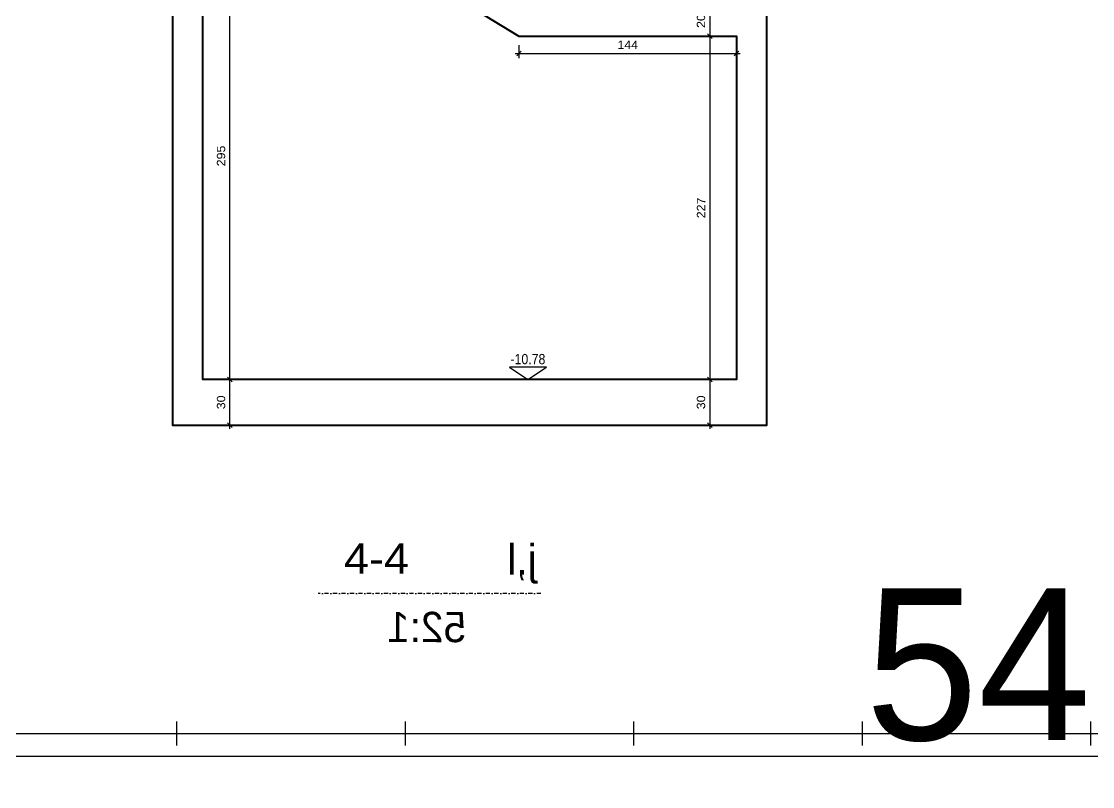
# Model space of a CAD drawing. Header units: centimetres. Extents: x 57177 to 62981, y -6185 to -2960.
# Drawn here: x 59350 to 60057, y -6185 to -5681 of the extents above; entities that cross this region are included whole.
import ezdxf
from ezdxf.enums import TextEntityAlignment as Align

# ---------------------------------------------------------------- set-up
doc = ezdxf.new("R2010")
doc.units = ezdxf.units.CM
doc.header["$LTSCALE"] = 11
doc.header["$MEASUREMENT"] = 0
doc.linetypes.add('DASHDOT2', pattern=[0.5, 0.25, -0.125, 0, -0.125])
doc.layers.get('DEFPOINTS').update_dxf_attribs({"color": 1})
for name, color, linetype in [('DIM', 2, 'Continuous'), ('ENG_level', 1, 'DASHDOT2'), ('IRON', 1, 'Continuous'), ('otm-text', 1, 'Continuous'), ('P-lines', 3, 'Continuous')]:
    doc.layers.add(name, color=color, linetype=linetype)
doc.layers.add('W-Conc', color=3, linetype='Continuous', lineweight=40)
doc.styles.add('AUTechno', font='AUTechno')
doc.styles.add('danmm', font='danmm.shx', dxfattribs={"width": 0.9})
doc.styles.add('hebtxt', font='hebtxt-weld.shx', dxfattribs={"width": 1.11})
doc.styles.add('ROMANS', font='romans')
doc.styles.add('SIVAN-M', font='sivan_m.shx')
doc.dimstyles.new('25', dxfattribs={"dimtxt": 5.5, "dimasz": 3, "dimexe": 3, "dimexo": 6, "dimgap": 3, "dimtad": 1, "dimdec": 0, "dimrnd": 0.5, "dimtxsty": 'hebtxt', "dimblk1": 'OBLIQUE', "dimblk2": 'OBLIQUE', "dimsah": 1, "dimcen": 1, "dimdle": 2.5, "dimclre": 9, "dimclrt": 3, "dimazin": 3, "dimtfac": 1, "dimtdec": 0, "dimtix": 1, "dimtmove": 2, "dimatfit": 3, "dimldrblk": 'OBLIQUE'})
doc.dimstyles.get("Standard").update_dxf_attribs({"dimscale": 100, "dimtxt": 2.5, "dimasz": 0.01, "dimexe": 0.2, "dimexo": 1.2, "dimgap": 0.1, "dimtad": 1, "dimdec": 0, "dimrnd": 0.1, "dimtxsty": 'AUTechno', "dimblk": 'AUCircle', "dimcen": 0.2, "dimse1": 1, "dimse2": 1, "dimclrd": 256, "dimclrt": 256, "dimadec": 1, "dimazin": 3, "dimtfac": 1, "dimtdec": 0, "dimtmove": 2, "dimatfit": 3, "dimldrblk": 'AUArrowL', "dimlwd": -1})

# ---------------------------------------------------------------- blocks, each defined once
blk = doc.blocks.new('MF1')
blk.add_lwpolyline([(30, 20), (0, 0), (-30, 20)], close=True)
at = {"style": 'ROMANS'}
blk.add_attdef('0', text='', height=6, dxfattribs=at).set_placement((0, 25), align=Align.CENTER)
blk = doc.blocks.new('_OBLIQUE')
at = {"color": 0, "linetype": 'ByBlock'}
blk.add_line((-0.5, -0.5), (0.5, 0.5), dxfattribs=at)
blk = doc.blocks.new('*D4243')
at = {"layer": 'DEFPOINTS', "color": 0, "ltscale": 5, "transparency": 16777216}
for p in [(59811.38, -5670.3), (59804.25, -5690.3), (59813.32, -5690.3)]:
    blk.add_point(p, dxfattribs=at)
at = {"layer": 'DIM', "color": 9, "lineweight": -2, "ltscale": 5, "transparency": 16777216}
for p, q in [((59805.38, -5670.3), (59801.25, -5670.3)), ((59807.32, -5690.3), (59801.25, -5690.3))]:
    blk.add_line(p, q, dxfattribs=at)
at = {"layer": 'DIM', "color": 0, "lineweight": -2, "ltscale": 5, "transparency": 16777216}
blk.add_line((59804.25, -5667.8), (59804.25, -5692.8), dxfattribs=at)
at = {"layer": 'DIM', "color": 0, "lineweight": -2, "ltscale": 5, "transparency": 16777216, "xscale": 3, "yscale": 3, "zscale": 3}
for p, rotation in [((59804.25, -5670.3), 90), ((59804.25, -5690.3), 270)]:
    blk.add_blockref('_OBLIQUE', p, dxfattribs=dict(at, rotation=rotation))
at = {"layer": 'DIM', "color": 3, "ltscale": 5, "transparency": 16777216, "insert": (59798.5, -5680.3), "char_height": 5.5, "attachment_point": 5, "rotation": 90, "style": 'hebtxt'}
blk.add_mtext('\\A1;20', dxfattribs=at)
blk = doc.blocks.new('*D4244')
at = {"layer": 'DEFPOINTS', "color": 0, "ltscale": 5, "transparency": 16777216}
for p in [(59813.32, -5690.3), (59804.25, -5916.8), (59816.42, -5916.8)]:
    blk.add_point(p, dxfattribs=at)
at = {"layer": 'DIM', "color": 9, "lineweight": -2, "ltscale": 5, "transparency": 16777216}
for p, q in [((59807.32, -5690.3), (59801.25, -5690.3)), ((59810.42, -5916.8), (59801.25, -5916.8))]:
    blk.add_line(p, q, dxfattribs=at)
at = {"layer": 'DIM', "color": 0, "lineweight": -2, "ltscale": 5, "transparency": 16777216}
blk.add_line((59804.25, -5687.8), (59804.25, -5919.3), dxfattribs=at)
at = {"layer": 'DIM', "color": 0, "lineweight": -2, "ltscale": 5, "transparency": 16777216, "xscale": 3, "yscale": 3, "zscale": 3}
for p, rotation in [((59804.25, -5690.3), 90), ((59804.25, -5916.8), 270)]:
    blk.add_blockref('_OBLIQUE', p, dxfattribs=dict(at, rotation=rotation))
at = {"layer": 'DIM', "color": 3, "ltscale": 5, "transparency": 16777216, "insert": (59798.5, -5803.55), "char_height": 5.5, "attachment_point": 5, "rotation": 90, "style": 'hebtxt'}
blk.add_mtext('\\A1;227', dxfattribs=at)
blk = doc.blocks.new('*D4245')
at = {"layer": 'DEFPOINTS', "color": 0, "ltscale": 5, "transparency": 16777216}
for p in [(59816.42, -5916.8), (59804.25, -5946.8), (59817.2, -5946.8)]:
    blk.add_point(p, dxfattribs=at)
at = {"layer": 'DIM', "color": 9, "lineweight": -2, "ltscale": 5, "transparency": 16777216}
for p, q in [((59810.42, -5916.8), (59801.25, -5916.8)), ((59811.2, -5946.8), (59801.25, -5946.8))]:
    blk.add_line(p, q, dxfattribs=at)
at = {"layer": 'DIM', "color": 0, "lineweight": -2, "ltscale": 5, "transparency": 16777216}
blk.add_line((59804.25, -5914.3), (59804.25, -5949.3), dxfattribs=at)
at = {"layer": 'DIM', "color": 0, "lineweight": -2, "ltscale": 5, "transparency": 16777216, "xscale": 3, "yscale": 3, "zscale": 3}
for p, rotation in [((59804.25, -5916.8), 90), ((59804.25, -5946.8), 270)]:
    blk.add_blockref('_OBLIQUE', p, dxfattribs=dict(at, rotation=rotation))
at = {"layer": 'DIM', "color": 3, "ltscale": 5, "transparency": 16777216, "insert": (59798.5, -5931.8), "char_height": 5.5, "attachment_point": 5, "rotation": 90, "style": 'hebtxt'}
blk.add_mtext('\\A1;30', dxfattribs=at)
blk = doc.blocks.new('*D4246')
at = {"layer": 'DEFPOINTS', "color": 0, "ltscale": 5, "transparency": 16777216}
for p in [(59477.79, -5916.8), (59487.69, -5916.8), (59477.79, -5946.8)]:
    blk.add_point(p, dxfattribs=at)
at = {"layer": 'DIM', "color": 9, "lineweight": -2, "ltscale": 5, "transparency": 16777216}
for p, q in [((59483.79, -5916.8), (59490.69, -5916.8)), ((59483.79, -5946.8), (59490.69, -5946.8))]:
    blk.add_line(p, q, dxfattribs=at)
at = {"layer": 'DIM', "color": 0, "lineweight": -2, "ltscale": 5, "transparency": 16777216}
blk.add_line((59487.69, -5949.3), (59487.69, -5914.3), dxfattribs=at)
at = {"layer": 'DIM', "color": 0, "lineweight": -2, "ltscale": 5, "transparency": 16777216, "xscale": 3, "yscale": 3, "zscale": 3}
for p, rotation in [((59487.69, -5916.8), 90), ((59487.69, -5946.8), 270)]:
    blk.add_blockref('_OBLIQUE', p, dxfattribs=dict(at, rotation=rotation))
at = {"layer": 'DIM', "color": 3, "ltscale": 5, "transparency": 16777216, "insert": (59481.94, -5931.8), "char_height": 5.5, "attachment_point": 5, "rotation": 90, "style": 'hebtxt'}
blk.add_mtext('\\A1;30', dxfattribs=at)
blk = doc.blocks.new('*D4247')
at = {"layer": 'DEFPOINTS', "color": 0, "ltscale": 5, "transparency": 16777216}
for p in [(59487.69, -5621.8), (59491.14, -5621.8), (59477.79, -5916.8)]:
    blk.add_point(p, dxfattribs=at)
at = {"layer": 'DIM', "color": 9, "lineweight": -2, "ltscale": 5, "transparency": 16777216}
for p, q in [((59485.14, -5621.8), (59484.69, -5621.8)), ((59483.79, -5916.8), (59490.69, -5916.8))]:
    blk.add_line(p, q, dxfattribs=at)
at = {"layer": 'DIM', "color": 0, "lineweight": -2, "ltscale": 5, "transparency": 16777216}
blk.add_line((59487.69, -5919.3), (59487.69, -5619.3), dxfattribs=at)
at = {"layer": 'DIM', "color": 0, "lineweight": -2, "ltscale": 5, "transparency": 16777216, "xscale": 3, "yscale": 3, "zscale": 3}
for p, rotation in [((59487.69, -5621.8), 90), ((59487.69, -5916.8), 270)]:
    blk.add_blockref('_OBLIQUE', p, dxfattribs=dict(at, rotation=rotation))
at = {"layer": 'DIM', "color": 3, "ltscale": 5, "transparency": 16777216, "insert": (59481.94, -5769.3), "char_height": 5.5, "attachment_point": 5, "rotation": 90, "style": 'hebtxt'}
blk.add_mtext('\\A1;295', dxfattribs=at)
blk = doc.blocks.new('*D4431')
at = {"layer": 'DEFPOINTS', "color": 0, "ltscale": 5, "transparency": 16777216}
for p in [(59678.41, -5690.3), (59821.89, -5698.16), (59821.89, -5701.76)]:
    blk.add_point(p, dxfattribs=at)
at = {"layer": 'DIM', "color": 9, "lineweight": -2, "ltscale": 5, "transparency": 16777216}
for p, q in [((59678.41, -5696.3), (59678.41, -5704.76)), ((59821.89, -5704.16), (59821.89, -5704.76))]:
    blk.add_line(p, q, dxfattribs=at)
at = {"layer": 'DIM', "color": 0, "lineweight": -2, "ltscale": 5, "transparency": 16777216}
blk.add_line((59675.91, -5701.76), (59824.39, -5701.76), dxfattribs=at)
at = {"layer": 'DIM', "color": 0, "lineweight": -2, "ltscale": 5, "transparency": 16777216, "xscale": 3, "yscale": 3, "zscale": 3, "rotation": 180}
blk.add_blockref('_OBLIQUE', (59678.41, -5701.76), dxfattribs=at)
at = {"layer": 'DIM', "color": 0, "lineweight": -2, "ltscale": 5, "transparency": 16777216, "xscale": 3, "yscale": 3, "zscale": 3}
blk.add_blockref('_OBLIQUE', (59821.89, -5701.76), dxfattribs=at)
at = {"layer": 'DIM', "color": 3, "ltscale": 5, "transparency": 16777216, "insert": (59750.15, -5696.01), "char_height": 5.5, "attachment_point": 5, "style": 'hebtxt'}
blk.add_mtext('\\A1;144', dxfattribs=at)
blk = doc.blocks.new('AUCircle')
blk.add_line((0, -20), (0, 20))
blk.add_circle((0, 0), 4)
blk = doc.blocks.new('*D1')
blk.add_line((57344.07, -6165.23), (62767.14, -6165.23))
at = {"layer": 'Defpoints'}
for p in [(57343.07, -6125.23), (62768.14, -6125.23), (57343.07, -6165.23)]:
    blk.add_point(p, dxfattribs=at)
at = {"layer": 'DIM', "rotation": 180}
blk.add_blockref('AUCircle', (57343.07, -6165.23), dxfattribs=at)
at = {"layer": 'DIM'}
blk.add_blockref('AUCircle', (62768.14, -6165.23), dxfattribs=at)
at = {"layer": 'DIM', "insert": (60055.6, -6105.23), "char_height": 100, "attachment_point": 5, "style": 'AUTechno'}
blk.add_mtext('5425', dxfattribs=at)
blk = doc.blocks.new('AUArrowL')
blk.add_lwpolyline([(0, 0, 6, 0, 0), (15, 0, 0, 0, 0)], format="xyseb")

msp = doc.modelspace()

# ---------------------------------------------------------------- linework, layer by layer
at = {"layer": 'ENG_level'}
msp.add_lwpolyline([(59692.89, -6057.78), (59546.06, -6057.78)], dxfattribs=at)
at = {"layer": 'IRON', "color": 1}
for p, q in [((59452.82, -6158.23), (59452.82, -6142.23)), ((59603.51, -6158.23), (59603.51, -6142.23)), ((59754.21, -6158.23), (59754.21, -6142.23)), ((59904.91, -6158.23), (59904.91, -6142.23)), ((60055.6, -6158.23), (60055.6, -6142.23)), ((57343.07, -6150.23), (62768.14, -6150.23))]:
    msp.add_line(p, q, dxfattribs=at)
at = {"layer": 'W-Conc'}
msp.add_lwpolyline([(59449.89, -4010.21), (59449.89, -5946.8), (59841.89, -5946.8), (59841.89, -4010.21)], dxfattribs=at)
msp.add_lwpolyline([(59678.41, -5690.3), (59821.89, -5690.3), (59821.89, -5916.8), (59469.89, -5916.8), (59469.89, -5621.8), (59566.24, -5621.8)], close=True, dxfattribs=at)

# ---------------------------------------------------------------- block references
at = {"layer": 'P-lines', "color": 3}
ref = msp.add_blockref('MF1', (59684.33, -5916.8, 0), dxfattribs=dict(at, xscale=-0.4065600000089035, yscale=0.4065600000089035, zscale=0.4065600000089035))
ref.add_attrib('-3.25', '-10.78', dxfattribs={"layer": 'otm-text', "height": 6.75, "style": 'danmm', "width": 0.9}).set_placement((59684.33, -5906.64, 0), align=Align.CENTER)

# ---------------------------------------------------------------- texts
at = {"layer": 'ENG_level', "color": 1, "style": 'hebtxt', "width": 1.11}
msp.add_text('4-4', height=20, rotation=360, dxfattribs=at).set_placement((59605.91, -6044.87), align=Align.RIGHT)
at = {"layer": 'ENG_level', "style": 'SIVAN-M', "text_generation_flag": 2}
for s, p in [('j,l ', (59690.06, -6045.42, 4.32)), ('52:1', (59643.52, -6089.98))]:
    msp.add_text(s, height=20, rotation=359.99928, dxfattribs=at).set_placement(p)

# ---------------------------------------------------------------- dimensions: what is measured, and where the dimension line sits
at = {"layer": 'DIM', "ltscale": 5}
for base, p1, p2, picture, middle in [((59487.69, -5621.8), (59477.79, -5916.8), (59491.14, -5621.8), '*D4247', (59481.94, -5769.3)), ((59804.25, -5690.3), (59811.38, -5670.3), (59813.32, -5690.3), '*D4243', (59798.5, -5680.3)), ((59804.2523901, -5916.80413323), (59813.32079569, -5690.30413323), (59816.42087332, -5916.80413323), '*D4244', (59798.5023901, -5803.55413323)), ((59487.69, -5916.8), (59477.79, -5946.8), (59477.79, -5916.8), '*D4246', (59481.94, -5931.8)), ((59804.25, -5946.8), (59816.42, -5916.8), (59817.2, -5946.8), '*D4245', (59798.5, -5931.8))]:
    dim = msp.add_linear_dim(base=base, p1=p1, p2=p2, angle=90, dimstyle='25', dxfattribs=at)
    dim.commit()
    dim.dimension.update_dxf_attribs({"geometry": picture, "text_midpoint": middle})
dim = msp.add_linear_dim(base=(59821.89, -5701.76), p1=(59678.41, -5690.3), p2=(59821.89, -5698.16), dimstyle='25', dxfattribs=at)
dim.commit()
dim.dimension.update_dxf_attribs({"geometry": '*D4431', "text_midpoint": (59750.15, -5696.01)})
at = {"layer": 'DIM', "color": 2}
dim = msp.add_linear_dim(base=(57343.07, -6165.23), p1=(57343.07, -6125.23), p2=(62768.14, -6125.23), dimstyle='Standard', dxfattribs=at)
dim.commit()
dim.dimension.update_dxf_attribs({"geometry": '*D1', "text_midpoint": (60055.6, -6105.23)})

doc.saveas('drawing.dxf')
